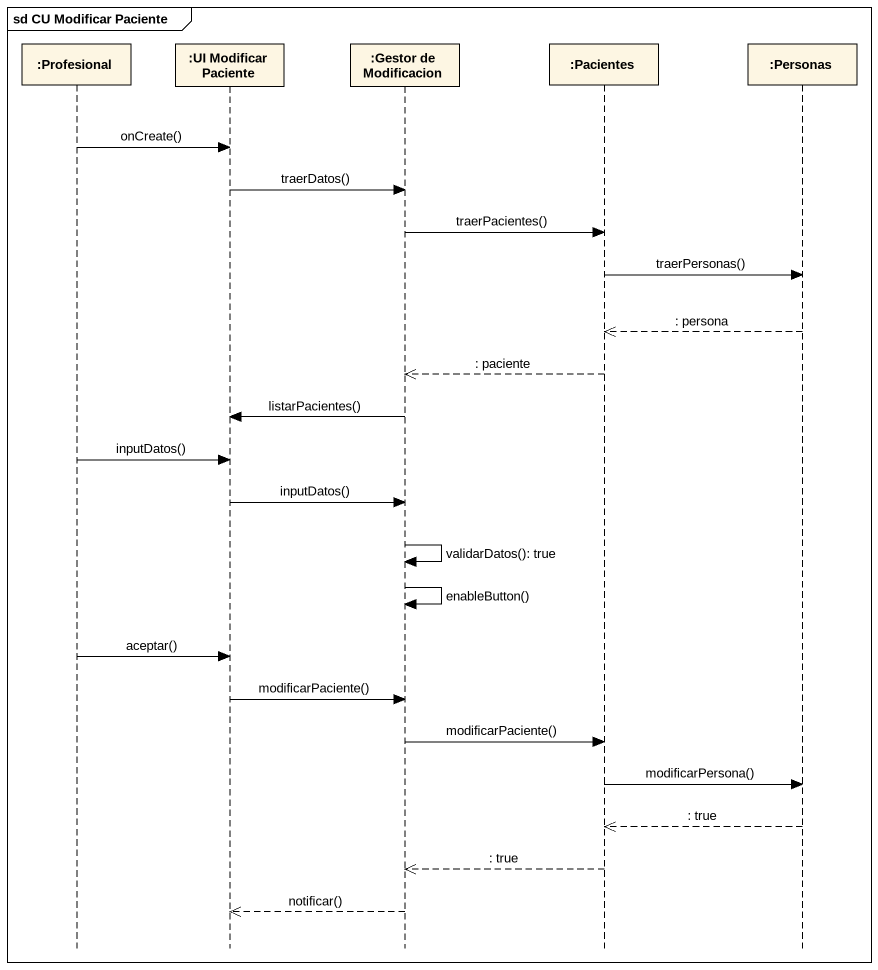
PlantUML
@startuml
mainframe sd CU Modificar Paciente
hide footbox
participant ":Profesional" as Profesional
participant ":UI Modificar Paciente" as UI_Modificar_Paciente
participant ":Gestor de Modificacion" as Gestor_de_Modificacion
participant ":Pacientes" as Pacientes
participant ":Personas" as Personas

Profesional -> UI_Modificar_Paciente : onCreate()
UI_Modificar_Paciente -> Gestor_de_Modificacion : traerDatos()
Gestor_de_Modificacion -> Pacientes : traerPacientes()
Pacientes -> Personas : traerPersonas()
Personas -->> Pacientes : : persona
Pacientes -->> Gestor_de_Modificacion : : paciente
Gestor_de_Modificacion -> UI_Modificar_Paciente : listarPacientes()
Profesional -> UI_Modificar_Paciente : inputDatos()
UI_Modificar_Paciente -> Gestor_de_Modificacion : inputDatos()
Gestor_de_Modificacion -> Gestor_de_Modificacion : validarDatos(): true
Gestor_de_Modificacion -> Gestor_de_Modificacion : enableButton()
Profesional -> UI_Modificar_Paciente : aceptar()
UI_Modificar_Paciente -> Gestor_de_Modificacion : modificarPaciente()
Gestor_de_Modificacion -> Pacientes : modificarPaciente()
Pacientes -> Personas : modificarPersona()
Personas -->> Pacientes : : true
Pacientes -->> Gestor_de_Modificacion : : true
Gestor_de_Modificacion -->> UI_Modificar_Paciente : notificar()
@enduml
